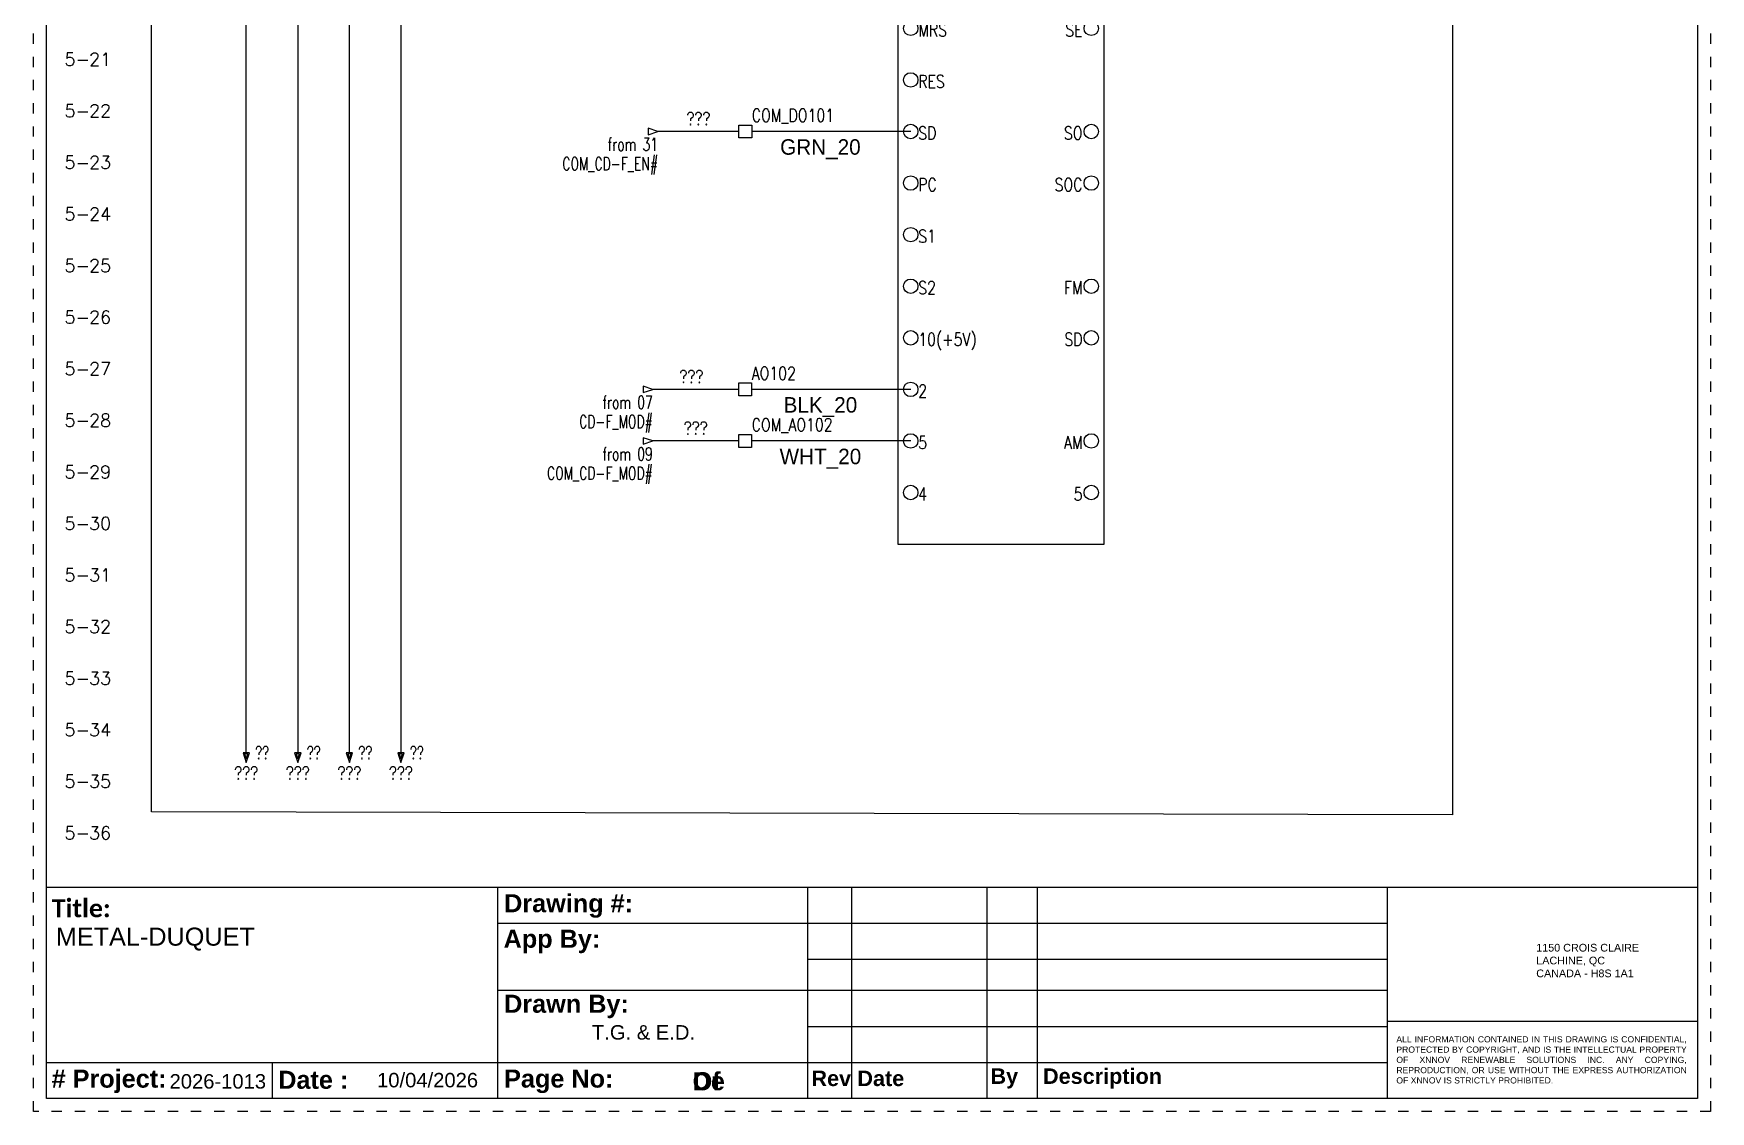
# Model space of a CAD drawing. Header units: inches. Extents: x 0 to 16.2, y 0 to 21.2.
# Drawn here: x 0 to 16.25, y 0 to 10.45 of the extents above; entities that cross this region are included whole.
import ezdxf
from ezdxf.enums import TextEntityAlignment as Align

# ---------------------------------------------------------------- set-up
doc = ezdxf.new("R2010")
doc.units = ezdxf.units.IN
doc.header["$MEASUREMENT"] = 0
doc.linetypes.add('DOT2', pattern=[0.125, 0, -0.125])
for name, color, linetype in [('BLK_20', 250, 'Continuous'), ('BRN_8', 46, 'Continuous'), ('DESC', 7, 'Continuous'), ('GRN_14', 76, 'Continuous'), ('GRN_20', 3, 'Continuous'), ('LOC', 8, 'Continuous'), ('MISC', 7, 'Continuous'), ('ORG_8', 30, 'Continuous'), ('SYMS', 7, 'Continuous'), ('TAGFIXED', 7, 'Continuous'), ('TERMS', 123, 'Continuous'), ('WHT_20', 7, 'Continuous'), ('WIREFIXED', 7, 'Continuous'), ('WIRENO', 92, 'Continuous'), ('WIRES', 7, 'Continuous'), ('XREF', 7, 'Continuous'), ('YEL_8', 2, 'Continuous')]:
    doc.layers.add(name, color=color, linetype=linetype)
doc.layers.add('TITLEBLOCK_FRAME', color=7, linetype='DOT2', plot=False)
doc.styles.add('TB_BODY', font='arial.ttf')
doc.styles.add('TB_TITLE', font='ariblk.ttf')
doc.styles.add('WD', font='romans.shx')

# ---------------------------------------------------------------- blocks, each defined once
blk = doc.blocks.new('HA1D3')
blk.add_lwpolyline([(-0.094, 0), (-0.094, -0.031), (0, 0), (-0.094, 0.031), (-0.094, 0)])
at = {"style": 'WD', "width": 0.8, "flags": 8}
blk.add_attdef('WIRENO', text='', height=0.125, dxfattribs=at).set_placement((0, 0.094), align=Align.RIGHT)
at = {"style": 'WD', "flags": 1}
blk.add_attdef('SIGCODE', text='', height=0.01, dxfattribs=at).set_placement((-0.02, 0.047), align=Align.RIGHT)
blk.add_attdef('X1TERM01', (0, 0), '', height=0.01, dxfattribs=at)
at = {"style": 'WD', "width": 0.7}
for tag, p in [('XREF', (0, -0.188)), ('DESC1', (0, -0.375))]:
    blk.add_attdef(tag, text='', height=0.125, dxfattribs=at).set_placement(p, align=Align.RIGHT)
blk = doc.blocks.new('HA1S4')
for points in [[(0, 0), (-0.031, 0), (0, -0.094), (0.031, 0), (0, 0)], [(0.016, -0.011), (-0.016, -0.011), (0, -0.058), (0.016, -0.011)]]:
    blk.add_lwpolyline(points)
at = {"style": 'WD', "width": 0.7}
for tag, p in [('DESC1', (0.087, 0.113)), ('XREF', (0.087, -0.062))]:
    blk.add_attdef(tag, p, '', height=0.125, dxfattribs=at)
at = {"style": 'WD', "flags": 1}
for tag, p in [('X2TERM01', (0, 0)), ('SIGCODE', (0.035, -0.083))]:
    blk.add_attdef(tag, p, '', height=0.01, dxfattribs=at)
at = {"style": 'WD', "width": 0.8, "flags": 8}
blk.add_attdef('WIRENO', text='', height=0.125, dxfattribs=at).set_placement((0, -0.259), align=Align.CENTER)
blk = doc.blocks.new('HT0001')
for p, q in [((-0.062, 0.062), (0.062, 0.062)), ((-0.062, -0.062), (-0.062, 0.062)), ((0.062, 0.062), (0.062, -0.062)), ((0.062, -0.062), (-0.062, -0.062))]:
    blk.add_line(p, q)
at = {"style": 'WD'}
for tag, p, width in [('INST', (0.062, 0.42), 0.7), ('LOC', (0.062, 0.25), 0.7), ('DESC1', (0.05, -0.385), 0.8)]:
    blk.add_attdef(tag, p, '', height=0.125, dxfattribs=dict(at, width=width))
at = {"linetype": 'Continuous', "style": 'WD'}
for tag, p, height, width, flags in [('TERM01', (0.062, 0.094), 0.125, 0.8, 8), ('TAGSTRIP', (0.05, -0.229), 0.125, 0.9, 8), ('CAT', (0.213, -0.406), 0.109, 0.8, 1), ('DESC2', (0.05, -0.541), 0.125, 0.8, 8), ('DESC3', (0.05, -0.698), 0.125, 0.8, 8)]:
    blk.add_attdef(tag, p, '', height=height, dxfattribs=dict(at, width=width, flags=flags))
at = {"style": 'WD', "flags": 1}
for tag, p, height in [('X4TERM01', (-0.062, 0), 0.0125), ('X4TERMDESC01', (-0.055, -0.023), 0.025), ('X2TERMDESC01', (-0.006, 0.029), 0.025), ('STRIPSEQ', (0, 0), 0.00125), ('X2TERM01', (0, 0.062), 0.0125), ('X2PIN01', (0.033, 0.084), 0.0125), ('X1TERMDESC01', (0.039, 0.007), 0.025), ('X1TERM01', (0.062, 0), 0.0125), ('X1PIN01', (0.087, 0.016), 0.0125), ('X4PIN01', (-0.114, -0.038), 0.0125), ('LINKTERM', (0, -0.002), 0.00125), ('X8TERM01', (0, -0.062), 0.0125), ('X8TERMDESC01', (0, -0.054), 0.025), ('X8PIN01', (0.026, -0.096), 0.0125)]:
    blk.add_attdef(tag, p, '', height=height, dxfattribs=at)
at = {"linetype": 'Continuous', "style": 'WD', "width": 0.8, "flags": 1}
blk.add_attdef('MFG', text='', height=0.109, dxfattribs=at).set_placement((0.088, -0.406), align=Align.RIGHT)
at = {"style": 'WD', "width": 0.7, "flags": 1}
blk.add_attdef('ASSYCODE', (0.062, -0.281), '', height=0.01, dxfattribs=at)
blk = doc.blocks.new('2026 XNNOV portrait EN')
at = {"color": 5}
for p, q in [((0, 0), (0, 21)), ((0, 0), (0, 21)), ((16, 21), (16, 0)), ((16, 21), (16, 0)), ((0, 2.05), (16, 2.05)), ((0, 2.05), (16, 2.05)), ((4.372, 2.05), (4.372, 0)), ((4.372, 2.05), (4.372, 0)), ((7.376, 2.05), (7.376, 0)), ((7.376, 2.05), (7.376, 0)), ((7.8, 2.05), (7.8, 0)), ((7.8, 2.05), (7.8, 0)), ((9.113, 2.05), (9.113, 0)), ((9.113, 2.05), (9.113, 0)), ((9.599, 2.05), (9.599, 0)), ((9.599, 2.05), (9.599, 0)), ((12.992, 2.05), (12.992, 0)), ((12.992, 2.05), (12.992, 0)), ((4.372, 1.7), (12.992, 1.7)), ((4.372, 1.7), (12.992, 1.7)), ((7.376, 1.35), (12.992, 1.35)), ((7.376, 1.35), (12.992, 1.35)), ((4.372, 1.05), (12.992, 1.05)), ((4.372, 1.05), (12.992, 1.05)), ((7.376, 0.7), (12.992, 0.7)), ((7.376, 0.7), (12.992, 0.7)), ((12.992, 0.75), (16, 0.75)), ((12.992, 0.75), (16, 0.75)), ((0, 0.35), (12.992, 0.35)), ((0, 0.35), (12.992, 0.35)), ((2.186, 0.35), (2.186, 0)), ((16, 0), (0, 0)), ((16, 0), (0, 0))]:
    blk.add_line(p, q, dxfattribs=at)
at = {"layer": 'TITLEBLOCK_FRAME'}
blk.add_lwpolyline([(-0.125, 21.125), (16.125, 21.125), (16.125, -0.125), (-0.125, -0.125)], close=True, dxfattribs=at)
blk.add_lwpolyline([(-0.125, 21.125), (16.125, 21.125), (16.125, -0.125), (-0.125, -0.125)], close=True, dxfattribs=at)
at = {"color": 7}
for s, width, gutter_width, heights, insert, char_height, attachment_point, style in [('{\\fArial|b1|i0|c0|p34;Drawing #:}', 2.99404, 4.083, [-0.229], (4.435, 1.867), 0.175, 4, 'TB_TITLE'), ('{\\fCalibri|b1|i0|c0|p34;Title:}', 4.49877, 1.75, [-0.19], (0.052, 1.933), 0.175, 1, 'TB_TITLE'), ('{\\fArial|b1|i0|c0|p34;App By:}', 4.49661, 1.749, [-0.226], (4.43, 1.523), 0.175, 4, 'TB_TITLE'), ('{\\fArial|b1|i0|c0|p34;Drawn By:}', 2.16756, 1.749, [0.131], (4.435, 0.893), 0.175, 4, 'TB_TITLE'), ('{\\fArial|b1|i0|c0|p34;# Project:}', 1.25184, 1.749, [-0.229], (0.05, 0.167), 0.175, 4, 'TB_TITLE'), ('{\\fArial|b1|i0|c0|p34;Date :}', 2.18747, 1.749, [-0.178], (2.246, 0.181), 0.175, 4, 'TB_TITLE'), ('{\\fArial|b1|i0|c0|p34;Page No:}', 4.49661, 1.749, [-0.226], (4.435, 0.167), 0.175, 4, 'TB_TITLE'), ('{\\fArial|b1|i0|c0|p34;Page No:}', 4.49661, 1.749, [-0.226], (4.435, 0.167), 0.175, 4, 'TB_TITLE'), ('{\\fArial|b1|i0|c0|p34;Of}', 4.49661, 1.749, [-0.181], (6.262, 0.167), 0.175, 4, 'TB_TITLE'), ('{\\fArial|b1|i0|c0|p34;De}', 4.49661, 1.749, [-0.178], (6.262, 0.167), 0.175, 4, 'WD'), ('{\\fArial|b1|i0|c0|p34;Rev}', 0.34979, 1.749, [-0.152], (7.413, 0.195), 0.15, 4, 'TB_TITLE'), ('{\\fArial|b1|i0|c0|p34;Rev}', 0.34979, 1.749, [-0.152], (7.413, 0.195), 0.15, 4, 'TB_TITLE'), ('{\\fArial|b1|i0|c0|p34; Date}', 0.58778, 1.749, [-0.152], (7.8, 0.195), 0.15, 4, 'TB_TITLE'), ('{\\fArial|b1|i0|c0|p34; Date}', 0.58778, 1.749, [-0.152], (7.8, 0.195), 0.15, 4, 'TB_TITLE'), ('{\\fArial|b1|i0|c0|p34;By}', 0.36928, 1.749, [-0.194], (9.148, 0.195), 0.15, 4, 'TB_TITLE'), ('{\\fArial|b1|i0|c0|p34; Description}', 1.60793, 1.749, [-0.191], (9.599, 0.195), 0.15, 4, 'TB_TITLE')]:
    blk.add_mtext_dynamic_manual_height_columns(s, width=width, gutter_width=gutter_width, heights=heights, dxfattribs=dict(at, insert=insert, char_height=char_height, attachment_point=attachment_point, style=style))
at = {"style": 'TB_BODY'}
for s, width, gutter_width, heights, insert, char_height, attachment_point in [('1150 CROIS CLAIRE\\PLACHINE, QC^JCANADA - H8S 1A1', 1.56147, 0.995, [-0.329], (14.437, 1.5), 0.07464, 1), ('\\pxqj;ALL INFORMATION CONTAINED IN THIS DRAWING IS CONFIDENTIAL, PROTECTED BY COPYRIGHT, AND IS THE INTELLECTUAL PROPERTY OF XNNOV RENEWABLE SOLUTIONS INC. ANY COPYING, REPRODUCTION, OR USE WITHOUT THE EXPRESS AUTHORIZATION OF XNNOV IS STRICTLY PROHIBITED.', 2.80577, 0.597, [-0.464], (13.081, 0.375), 0.059714, 4)]:
    blk.add_mtext_dynamic_manual_height_columns(s, width=width, gutter_width=gutter_width, heights=heights, dxfattribs=dict(at, insert=insert, char_height=char_height, attachment_point=attachment_point))
at = {"color": 7, "style": 'TB_BODY', "flags": 4}
for tag, p in [('N5', (7.597, 1.925)), ('N4', (7.597, 1.575)), ('N3', (7.597, 1.225)), ('N2', (7.597, 0.925)), ('N1', (7.597, 0.575)), ('PAGENO', (5.883, 0.167)), ('SHEETMAX', (6.824, 0.157))]:
    blk.add_attdef(tag, text='', height=0.14, dxfattribs=at).set_placement(p, align=Align.MIDDLE_CENTER)
for tag, height, p in [('DATE5', 0.14, (7.854, 1.925)), ('PAR5', 0.14, (9.104, 1.925)), ('DESCRIPTION5', 0.14, (9.661, 1.925)), ('TITLE1', 0.175, (0.091, 1.57)), ('DATE4', 0.14, (7.854, 1.575)), ('PAR4', 0.14, (9.104, 1.575)), ('DESCRIPTION4', 0.14, (9.661, 1.575)), ('TITLE2', 0.175, (0.091, 1.306)), ('AP.PAR', 0.14, (5.526, 1.365)), ('DATE3', 0.14, (7.854, 1.225)), ('PAR3', 0.14, (9.104, 1.225)), ('DESCRIPTION3', 0.14, (9.661, 1.225)), ('TITLE3', 0.175, (0.091, 1.041)), ('DATE2', 0.14, (7.854, 0.925)), ('PAR2', 0.14, (9.104, 0.925)), ('DESCRIPTION2', 0.14, (9.661, 0.925)), ('DESS.PAR', 0.14, (5.286, 0.642)), ('DATE1', 0.14, (7.854, 0.575)), ('PAR1', 0.14, (9.109, 0.575)), ('DESCRIPTION1', 0.14, (9.645, 0.575)), ('PRJCT', 0.14, (1.193, 0.167)), ('DATE', 0.14, (3.204, 0.179))]:
    blk.add_attdef(tag, text='', height=height, dxfattribs=at).set_placement(p, align=Align.MIDDLE_LEFT)
blk = doc.blocks.new('WD_WNH')
at = {"linetype": 'Continuous', "style": 'WD', "width": 0.8}
blk.add_attdef('WIRENO', text='', height=0.125, dxfattribs=at).set_placement((0, 0.062), align=Align.CENTER)
at = {"style": 'WD', "flags": 1}
for tag, p in [('W01USER', (0, 0.078)), ('W02USER', (0, 0.07)), ('W03USER', (0, 0.062)), ('W04USER', (0, 0.055)), ('W05USER', (0, 0.047)), ('W06USER', (0, 0.039)), ('W07USER', (0, 0.031)), ('W08USER', (0, 0.023)), ('W09USER', (0, 0.016)), ('W10USER', (0, 0.008))]:
    blk.add_attdef(tag, text='', height=0.005, dxfattribs=at).set_placement(p, align=Align.CENTER)
blk = doc.blocks.new('*U21')
blk.add_circle((0, 0), 0.0699)
blk = doc.blocks.new('*U22')
at = {"color": 0, "linetype": 'ByBlock', "lineweight": -2, "transparency": 16777216}
for p in [(0, 1.5), (0, 1), (0, 0.5), (0, 0)]:
    blk.add_blockref('*U21', p, dxfattribs=at)
blk = doc.blocks.new('*U23')
blk.add_circle((0, 0), 0.0699)
blk = doc.blocks.new('*U24')
at = {"color": 0, "linetype": 'ByBlock', "lineweight": -2, "transparency": 16777216}
for p in [(0, 1.5), (0, 1), (0, 0.5), (0, 0)]:
    blk.add_blockref('*U23', p, dxfattribs=at)
blk = doc.blocks.new('*U25')
blk.add_circle((0, 0), 0.0699)
blk = doc.blocks.new('*U26')
at = {"color": 0, "linetype": 'ByBlock', "lineweight": -2, "transparency": 16777216}
for p in [(0, 7), (0, 6.5), (0, 6), (0, 5.5), (0, 5), (0, 4.5), (0, 4), (0, 3.5), (0, 3), (0, 2.5), (0, 2), (0, 1.5), (0, 1), (0, 0.5), (0, 0)]:
    blk.add_blockref('*U25', p, dxfattribs=at)
blk = doc.blocks.new('*U27')
blk.add_circle((0, 0), 0.0699)
blk = doc.blocks.new('*U28')
at = {"color": 0, "linetype": 'ByBlock', "lineweight": -2, "transparency": 16777216}
for p in [(0, 1), (0, 0.5), (0, 0)]:
    blk.add_blockref('*U27', p, dxfattribs=at)
blk = doc.blocks.new('*U29')
blk.add_circle((0, 0), 0.0699)
blk = doc.blocks.new('*U30')
at = {"color": 0, "linetype": 'ByBlock', "lineweight": -2, "transparency": 16777216}
for p in [(0, 1), (0, 0.5), (0, 0)]:
    blk.add_blockref('*U29', p, dxfattribs=at)
blk = doc.blocks.new('*U31')
blk.add_circle((0, 0), 0.0699)
blk = doc.blocks.new('*U32')
at = {"color": 0, "linetype": 'ByBlock', "lineweight": -2, "transparency": 16777216}
for p in [(0, 0.5), (0, 0)]:
    blk.add_blockref('*U31', p, dxfattribs=at)
blk = doc.blocks.new('*U33')
blk.add_circle((0, 0), 0.0699)
blk = doc.blocks.new('*U34')
at = {"color": 0, "linetype": 'ByBlock', "lineweight": -2, "transparency": 16777216}
for p in [(0, 0.5), (0, 0)]:
    blk.add_blockref('*U33', p, dxfattribs=at)
blk = doc.blocks.new('*U35')
blk.add_circle((0, 0), 0.0699)
blk = doc.blocks.new('*U36')
at = {"color": 0, "linetype": 'ByBlock', "lineweight": -2, "transparency": 16777216}
for p in [(0, 0.5), (0, 0)]:
    blk.add_blockref('*U35', p, dxfattribs=at)
blk = doc.blocks.new('HDV1_FR-E860')
for p, q in [((0, -2.25), (2, -2.25)), ((1.375, -2.5), (1, -2.5)), ((1, -2.5), (1, -3.5)), ((1.289, -2.889), (1.088, -3.068)), ((1.125, -2.875), (1.125, -3.125)), ((1.25, -2.875), (1.25, -3.125)), ((1, -3), (1.125, -3)), ((1.25, -3), (1.375, -3)), ((1.125, -3.375), (1.125, -3.625)), ((1.25, -3.375), (1.25, -3.625)), ((1, -3.5), (1.125, -3.5)), ((1.25, -3.5), (1.375, -3.5))]:
    blk.add_line(p, q)
blk.add_lwpolyline([(0, -10), (2, -10), (2, 0), (0, 0)], close=True)
for name, p in [('*U22', (0.125, -2)), ('*U24', (1.875, -2)), ('*U26', (0.125, -9.5)), ('*U28', (1.875, -3.5)), ('*U30', (1.875, -5)), ('*U32', (1.875, -6.5)), ('*U34', (1.875, -8)), ('*U36', (1.875, -9.5))]:
    blk.add_blockref(name, p)
at = {"style": 'WD', "width": 0.7}
for tag, p in [('LOC', (0.997, 0.192)), ('INST', (1.983, 0.01)), ('XREF', (2.301, 0.004)), ('DESC1', (0.997, -0.152))]:
    blk.add_attdef(tag, text='', height=0.125, dxfattribs=at).set_placement(p, align=Align.CENTER)
at = {"style": 'WD', "flags": 9}
for tag in ['ASSYCODE', 'MFG', 'CAT']:
    blk.add_attdef(tag, text='', height=0.01, dxfattribs=at).set_placement((0, 0), align=Align.CENTER)
at = {"style": 'WD'}
for tag, p, height, flags in [('FAMILY', (0, 0), 0.01, 9), ('X4TERM01', (0.125, -0.5), 0.005, 1), ('X1TERM20', (1.875, -0.5), 0.005, 1), ('X4TERM02', (0.125, -1), 0.005, 1), ('X1TERM21', (1.875, -1), 0.005, 1), ('X4TERM03', (0.125, -1.5), 0.005, 1), ('X1TERM22', (1.875, -1.5), 0.005, 1), ('X4TERM04', (0.125, -2), 0.005, 1), ('X1TERM23', (1.87, -1.992), 0.005, 1), ('X4TERM05', (0.125, -2.5), 0.005, 1), ('X1TERM24', (1.875, -2.5), 0.005, 1), ('X4TERM06', (0.125, -3), 0.005, 1), ('X1TERM25', (1.875, -3), 0.005, 1), ('X4TERM07', (0.125, -3.5), 0.005, 1), ('X1TERM26', (1.875, -3.5), 0.005, 1), ('X4TERM08', (0.125, -4), 0.005, 1), ('X1TERM27', (1.875, -4), 0.005, 1), ('X4TERM09', (0.125, -4.5), 0.005, 1), ('X1TERM28', (1.875, -4.5), 0.005, 1), ('X4TERM10', (0.125, -5), 0.005, 1), ('X1TERM29', (1.875, -5), 0.005, 1), ('X4TERM11', (0.125, -5.5), 0.005, 1), ('X4TERM12', (0.125, -6), 0.005, 1), ('X1TERM30', (1.875, -6), 0.005, 1), ('X4TERM13', (0.125, -6.5), 0.005, 1), ('X1TERM31', (1.875, -6.5), 0.005, 1), ('X4TERM14', (0.125, -7), 0.005, 1), ('X4TERM15', (0.125, -7.5), 0.005, 1), ('X1TERM32', (1.875, -7.5), 0.005, 1), ('X4TERM16', (0.125, -8), 0.005, 1), ('X1TERM33', (1.875, -8), 0.005, 1), ('X4TERM17', (0.125, -8.5), 0.005, 1), ('X4TERM18', (0.125, -9), 0.005, 1), ('X1TERM34', (1.875, -9), 0.005, 1), ('X4TERM19', (0.125, -9.5), 0.005, 1), ('X1TERM35', (1.875, -9.5), 0.005, 1)]:
    blk.add_attdef(tag, p, '', height=height, dxfattribs=dict(at, flags=flags))
blk.add_attdef('TAG1', text='', height=0.125, dxfattribs=at).set_placement((0.997, 0.025), align=Align.CENTER)
at = {"style": 'WD', "width": 0.8}
for tag, p in [('R/L1', (0.198, -0.515)), ('TERM02', (0.198, -1.015)), ('TERM03', (0.198, -1.515)), ('TERM04', (0.198, -2.015)), ('TERM05', (0.198, -2.515)), ('TERM06', (0.198, -3.015)), ('TERM07', (0.198, -3.515)), ('TERM08', (0.198, -4.015)), ('TERM09', (0.198, -4.515)), ('TERM10', (0.198, -5.015)), ('TERM11', (0.198, -5.515)), ('TERM12', (0.198, -6.015)), ('TERM13', (0.198, -6.515)), ('TERM14', (0.198, -7.015)), ('TERM15', (0.198, -7.515)), ('10(+5V)', (0.198, -8.015)), ('TERM17', (0.198, -8.515)), ('TERM18', (0.198, -9.015)), ('TERM19', (0.198, -9.515))]:
    blk.add_attdef(tag, text='', height=0.125, dxfattribs=at).set_placement(p, align=Align.MIDDLE_LEFT)
for tag, p in [('TERM20', (1.79, -0.515)), ('TERM21', (1.79, -1.015)), ('TERM22', (1.79, -1.515)), ('TERM23', (1.785, -2.007)), ('TERM24', (1.79, -2.515)), ('TERM25', (1.79, -3.015)), ('TERM26', (1.79, -3.515)), ('TERM27', (1.79, -4.015)), ('TERM28', (1.79, -4.515)), ('TERM29', (1.79, -5.015)), ('TERM30', (1.79, -6.015)), ('TERM31', (1.79, -6.515)), ('TERM32', (1.79, -7.515)), ('TERM33', (1.79, -8.015)), ('TERM34', (1.79, -9.015)), ('TERM35', (1.79, -9.515))]:
    blk.add_attdef(tag, text='', height=0.125, dxfattribs=at).set_placement(p, align=Align.MIDDLE_RIGHT)

msp = doc.modelspace()

# ---------------------------------------------------------------- linework, layer by layer
at = {"layer": 'BLK_20'}
for p, q in [((6.834, 7), (6, 7)), ((8.5, 7), (6.959, 7))]:
    msp.add_line(p, q, dxfattribs=at)
at = {"layer": 'BRN_8'}
msp.add_line((2.061, 3.477), (2.061, 12.908), dxfattribs=at)
at = {"layer": 'GRN_14'}
for p, q in [((3.56, 20.4), (3.56, 9.344)), ((3.56, 9.344), (3.56, 3.477))]:
    msp.add_line(p, q, dxfattribs=at)
at = {"layer": 'GRN_20'}
for p, q in [((6.835, 9.5), (6.051, 9.5)), ((8.5, 9.5), (6.96, 9.5))]:
    msp.add_line(p, q, dxfattribs=at)
at = {"layer": 'ORG_8'}
msp.add_line((2.561, 12.908), (2.561, 3.477), dxfattribs=at)
at = {"layer": 'WHT_20'}
msp.add_line((8.5, 6.5), (6.959, 6.5), dxfattribs=at)
at = {"layer": 'WIREFIXED'}
msp.add_lwpolyline([(1.143, 20.851), (13.75, 20.875), (13.75, 2.875), (1.143, 2.905)], close=True, dxfattribs=at)
at = {"layer": 'WIRES'}
msp.add_line((6.834, 6.5), (6, 6.5), dxfattribs=at)
at = {"layer": 'YEL_8'}
msp.add_line((3.061, 3.477), (3.061, 12.908), dxfattribs=at)

# ---------------------------------------------------------------- block references
msp.add_blockref('2026 XNNOV portrait EN', (0.125, 0.125)).add_auto_attribs({'PRJCT': '2026-1013', 'DATE': '10/04/2026', 'DESS.PAR': 'T.G. & E.D.', 'TITLE1': 'METAL-DUQUET'})
at = {"layer": 'SYMS'}
ref = msp.add_blockref('HDV1_FR-E860', (8.375, 15.5), dxfattribs=at)
ref.add_attrib('TAG1F', 'VFD-CD1', dxfattribs={"layer": 'TAGFIXED', "height": 0.125, "style": 'WD'}).set_placement((9.372, 15.525), align=Align.CENTER)
ref.add_attrib('DESC1', 'FR-E860-0090-5-60', dxfattribs={"layer": 'DESC', "height": 0.125, "style": 'WD', "width": 0.7}).set_placement((9.372, 15.348), align=Align.CENTER)
ref.add_attrib('LOC', 'PDP1', dxfattribs={"layer": 'LOC', "height": 0.125, "style": 'WD', "width": 0.7}).set_placement((9.372, 15.692), align=Align.CENTER)
ref.add_attrib('R/L1', 'R/L1', dxfattribs={"layer": 'MISC', "height": 0.125, "style": 'WD', "width": 0.8}).set_placement((8.573, 14.985), align=Align.MIDDLE_LEFT)
ref.add_attrib('TERM02', 'S/L2', dxfattribs={"layer": 'TERMS', "height": 0.125, "style": 'WD', "width": 0.8}).set_placement((8.573, 14.485), align=Align.MIDDLE_LEFT)
ref.add_attrib('TERM03', 'T/L3', dxfattribs={"layer": 'TERMS', "height": 0.125, "style": 'WD', "width": 0.8}).set_placement((8.573, 13.985), align=Align.MIDDLE_LEFT)
ref.add_attrib('TERM04', 'GND', dxfattribs={"layer": 'TERMS', "height": 0.125, "style": 'WD', "width": 0.8}).set_placement((8.573, 13.485), align=Align.MIDDLE_LEFT)
ref.add_attrib('TERM05', 'STF', dxfattribs={"layer": 'TERMS', "height": 0.125, "style": 'WD', "width": 0.8}).set_placement((8.573, 12.985), align=Align.MIDDLE_LEFT)
ref.add_attrib('TERM06', 'STR', dxfattribs={"layer": 'TERMS', "height": 0.125, "style": 'WD', "width": 0.8}).set_placement((8.573, 12.485), align=Align.MIDDLE_LEFT)
ref.add_attrib('TERM07', 'RH', dxfattribs={"layer": 'TERMS', "height": 0.125, "style": 'WD', "width": 0.8}).set_placement((8.573, 11.985), align=Align.MIDDLE_LEFT)
ref.add_attrib('TERM08', 'RM', dxfattribs={"layer": 'TERMS', "height": 0.125, "style": 'WD', "width": 0.8}).set_placement((8.573, 11.485), align=Align.MIDDLE_LEFT)
ref.add_attrib('TERM09', 'RL', dxfattribs={"layer": 'TERMS', "height": 0.125, "style": 'WD', "width": 0.8}).set_placement((8.573, 10.985), align=Align.MIDDLE_LEFT)
ref.add_attrib('TERM10', 'MRS', dxfattribs={"layer": 'TERMS', "height": 0.125, "style": 'WD', "width": 0.8}).set_placement((8.573, 10.485), align=Align.MIDDLE_LEFT)
ref.add_attrib('TERM11', 'RES', dxfattribs={"layer": 'TERMS', "height": 0.125, "style": 'WD', "width": 0.8}).set_placement((8.573, 9.985), align=Align.MIDDLE_LEFT)
ref.add_attrib('TERM12', 'SD', dxfattribs={"layer": 'TERMS', "height": 0.125, "style": 'WD', "width": 0.8}).set_placement((8.573, 9.485), align=Align.MIDDLE_LEFT)
ref.add_attrib('TERM13', 'PC', dxfattribs={"layer": 'TERMS', "height": 0.125, "style": 'WD', "width": 0.8}).set_placement((8.573, 8.985), align=Align.MIDDLE_LEFT)
ref.add_attrib('TERM14', 'S1', dxfattribs={"layer": 'TERMS', "height": 0.125, "style": 'WD', "width": 0.8}).set_placement((8.573, 8.485), align=Align.MIDDLE_LEFT)
ref.add_attrib('TERM15', 'S2', dxfattribs={"layer": 'TERMS', "height": 0.125, "style": 'WD', "width": 0.8}).set_placement((8.573, 7.985), align=Align.MIDDLE_LEFT)
ref.add_attrib('10(+5V)', '10(+5V)', dxfattribs={"layer": 'MISC', "height": 0.125, "style": 'WD', "width": 0.8}).set_placement((8.573, 7.485), align=Align.MIDDLE_LEFT)
ref.add_attrib('TERM17', '2', dxfattribs={"layer": 'TERMS', "height": 0.125, "style": 'WD', "width": 0.8}).set_placement((8.573, 6.985), align=Align.MIDDLE_LEFT)
ref.add_attrib('TERM18', '5', dxfattribs={"layer": 'TERMS', "height": 0.125, "style": 'WD', "width": 0.8}).set_placement((8.573, 6.485), align=Align.MIDDLE_LEFT)
ref.add_attrib('TERM19', '4', dxfattribs={"layer": 'TERMS', "height": 0.125, "style": 'WD', "width": 0.8}).set_placement((8.573, 5.985), align=Align.MIDDLE_LEFT)
ref.add_attrib('TERM20', 'U', dxfattribs={"layer": 'TERMS', "height": 0.125, "style": 'WD', "width": 0.8}).set_placement((10.165, 14.985), align=Align.MIDDLE_RIGHT)
ref.add_attrib('TERM21', 'V', dxfattribs={"layer": 'TERMS', "height": 0.125, "style": 'WD', "width": 0.8}).set_placement((10.165, 14.485), align=Align.MIDDLE_RIGHT)
ref.add_attrib('TERM22', 'W', dxfattribs={"layer": 'TERMS', "height": 0.125, "style": 'WD', "width": 0.8}).set_placement((10.165, 13.985), align=Align.MIDDLE_RIGHT)
ref.add_attrib('TERM23', 'GND', dxfattribs={"layer": 'TERMS', "height": 0.125, "style": 'WD', "width": 0.8}).set_placement((10.16, 13.493), align=Align.MIDDLE_RIGHT)
ref.add_attrib('TERM24', 'C', dxfattribs={"layer": 'TERMS', "height": 0.125, "style": 'WD', "width": 0.8}).set_placement((10.165, 12.985), align=Align.MIDDLE_RIGHT)
ref.add_attrib('TERM25', 'B', dxfattribs={"layer": 'TERMS', "height": 0.125, "style": 'WD', "width": 0.8}).set_placement((10.165, 12.485), align=Align.MIDDLE_RIGHT)
ref.add_attrib('TERM26', 'A', dxfattribs={"layer": 'TERMS', "height": 0.125, "style": 'WD', "width": 0.8}).set_placement((10.165, 11.985), align=Align.MIDDLE_RIGHT)
ref.add_attrib('TERM27', 'RUN', dxfattribs={"layer": 'TERMS', "height": 0.125, "style": 'WD', "width": 0.8}).set_placement((10.165, 11.485), align=Align.MIDDLE_RIGHT)
ref.add_attrib('TERM28', 'FU', dxfattribs={"layer": 'TERMS', "height": 0.125, "style": 'WD', "width": 0.8}).set_placement((10.165, 10.985), align=Align.MIDDLE_RIGHT)
ref.add_attrib('TERM29', 'SE', dxfattribs={"layer": 'TERMS', "height": 0.125, "style": 'WD', "width": 0.8}).set_placement((10.165, 10.485), align=Align.MIDDLE_RIGHT)
ref.add_attrib('TERM30', 'SO', dxfattribs={"layer": 'TERMS', "height": 0.125, "style": 'WD', "width": 0.8}).set_placement((10.165, 9.485), align=Align.MIDDLE_RIGHT)
ref.add_attrib('TERM31', 'SOC', dxfattribs={"layer": 'TERMS', "height": 0.125, "style": 'WD', "width": 0.8}).set_placement((10.165, 8.985), align=Align.MIDDLE_RIGHT)
ref.add_attrib('TERM32', 'FM', dxfattribs={"layer": 'TERMS', "height": 0.125, "style": 'WD', "width": 0.8}).set_placement((10.165, 7.985), align=Align.MIDDLE_RIGHT)
ref.add_attrib('TERM33', 'SD', dxfattribs={"layer": 'TERMS', "height": 0.125, "style": 'WD', "width": 0.8}).set_placement((10.165, 7.485), align=Align.MIDDLE_RIGHT)
ref.add_attrib('TERM34', 'AM', dxfattribs={"layer": 'TERMS', "height": 0.125, "style": 'WD', "width": 0.8}).set_placement((10.165, 6.485), align=Align.MIDDLE_RIGHT)
ref.add_attrib('TERM35', '5', dxfattribs={"layer": 'TERMS', "height": 0.125, "style": 'WD', "width": 0.8}).set_placement((10.165, 5.985), align=Align.MIDDLE_RIGHT)
ref = msp.add_blockref('HT0001', (6.897, 9.5), dxfattribs=at)
ref.add_attrib('TERM01', 'COM_DO101', (6.96, 9.594), dxfattribs={"layer": 'TERMS', "linetype": 'Continuous', "height": 0.125, "style": 'WD', "width": 0.8, "flags": 8})
for name, p, values in [('HA1D3', (6.051, 9.5), {'DESC1': 'COM_CD-F_EN#', 'XREF': 'from 31'}), ('HA1D3', (6, 7), {'DESC1': 'CD-F_MOD#', 'XREF': 'from 07'}), ('HA1S4', (2.061, 3.477), {'WIRENO': '???', 'XREF': '??'}), ('HA1S4', (2.561, 3.477), {'WIRENO': '???', 'XREF': '??'}), ('HA1S4', (3.061, 3.477), {'WIRENO': '???', 'XREF': '??'}), ('HA1S4', (3.56, 3.477), {'WIRENO': '???', 'XREF': '??'})]:
    msp.add_blockref(name, p, dxfattribs=at).add_auto_attribs(values)
ref = msp.add_blockref('HT0001', (6.896, 7), dxfattribs=at)
ref.add_attrib('TERM01', 'AO102', (6.959, 7.094), dxfattribs={"layer": 'TERMS', "linetype": 'Continuous', "height": 0.125, "style": 'WD', "width": 0.8, "flags": 8})
ref = msp.add_blockref('HT0001', (6.896, 6.5), dxfattribs=at)
ref.add_attrib('TERM01', 'COM_AO102', (6.959, 6.594), dxfattribs={"layer": 'TERMS', "linetype": 'Continuous', "height": 0.125, "style": 'WD', "width": 0.8, "flags": 8})
ref = msp.add_blockref('HA1D3', (6, 6.5), dxfattribs=at)
ref.add_attrib('DESC1', 'COM_CD-F_MOD#', dxfattribs={"layer": 'DESC', "height": 0.125, "style": 'WD', "width": 0.7}).set_placement((6, 6.125), align=Align.RIGHT)
ref.add_attrib('XREF', 'from 09', dxfattribs={"layer": 'XREF', "height": 0.125, "style": 'WD', "width": 0.7}).set_placement((6, 6.312), align=Align.RIGHT)
at = {"layer": 'WIRENO'}
ref = msp.add_blockref('WD_WNH', (6.443, 9.5), dxfattribs=at)
ref.add_attrib('WIRENO', '???', dxfattribs={"linetype": 'Continuous', "height": 0.125, "style": 'WD', "width": 0.8}).set_placement((6.443, 9.562), align=Align.CENTER)
ref = msp.add_blockref('WD_WNH', (6.375, 7), dxfattribs=at)
ref.add_attrib('WIRENO', '???', dxfattribs={"linetype": 'Continuous', "height": 0.125, "style": 'WD', "width": 0.8}).set_placement((6.375, 7.062), align=Align.CENTER)
ref = msp.add_blockref('WD_WNH', (6.417, 6.5), dxfattribs=at)
ref.add_attrib('WIRENO', '???', dxfattribs={"linetype": 'Continuous', "height": 0.125, "style": 'WD', "width": 0.8}).set_placement((6.417, 6.562), align=Align.CENTER)

# ---------------------------------------------------------------- texts
at = {"style": 'WD'}
for p in [(0.407, 10.2), (0.407, 9.7), (0.407, 9.2), (0.407, 8.7), (0.407, 8.2), (0.407, 7.7), (0.407, 7.2), (0.407, 6.7), (0.407, 6.2), (0.407, 5.7), (0.407, 5.2), (0.407, 4.7), (0.407, 4.2), (0.407, 3.7), (0.407, 3.2), (0.407, 2.7)]:
    msp.add_text('5', height=0.125, dxfattribs=at).set_placement(p, align=Align.MIDDLE_RIGHT)
for s, p in [('21', (0.538, 10.2)), ('22', (0.538, 9.7)), ('23', (0.538, 9.2)), ('24', (0.538, 8.7)), ('25', (0.538, 8.2)), ('26', (0.538, 7.7)), ('27', (0.538, 7.2)), ('28', (0.538, 6.7)), ('29', (0.538, 6.2)), ('30', (0.538, 5.7)), ('31', (0.538, 5.2)), ('32', (0.538, 4.7)), ('33', (0.538, 4.2)), ('34', (0.538, 3.7)), ('35', (0.538, 3.2)), ('36', (0.538, 2.7))]:
    msp.add_text(s, height=0.125, dxfattribs=at).set_placement(p, align=Align.MIDDLE_LEFT)
for p in [(0.479, 10.2), (0.479, 9.7), (0.479, 9.2), (0.479, 8.7), (0.479, 8.2), (0.479, 7.7), (0.479, 7.2), (0.479, 6.7), (0.479, 6.2), (0.479, 5.7), (0.479, 5.2), (0.479, 4.7), (0.479, 4.2), (0.479, 3.7), (0.479, 3.2), (0.479, 2.7)]:
    msp.add_text('-', height=0.125, dxfattribs=at).set_placement(p, align=Align.MIDDLE)
at = {"layer": 'MISC', "char_height": 0.15, "attachment_point": 2}
for s, insert in [('\\W1.00;GRN_20', (7.625, 9.425)), ('\\W1.00;BLK_20', (7.625, 6.925)), ('\\W1.00;WHT_20', (7.625, 6.425))]:
    msp.add_mtext(s, dxfattribs=dict(at, insert=insert))

doc.saveas('drawing.dxf')
